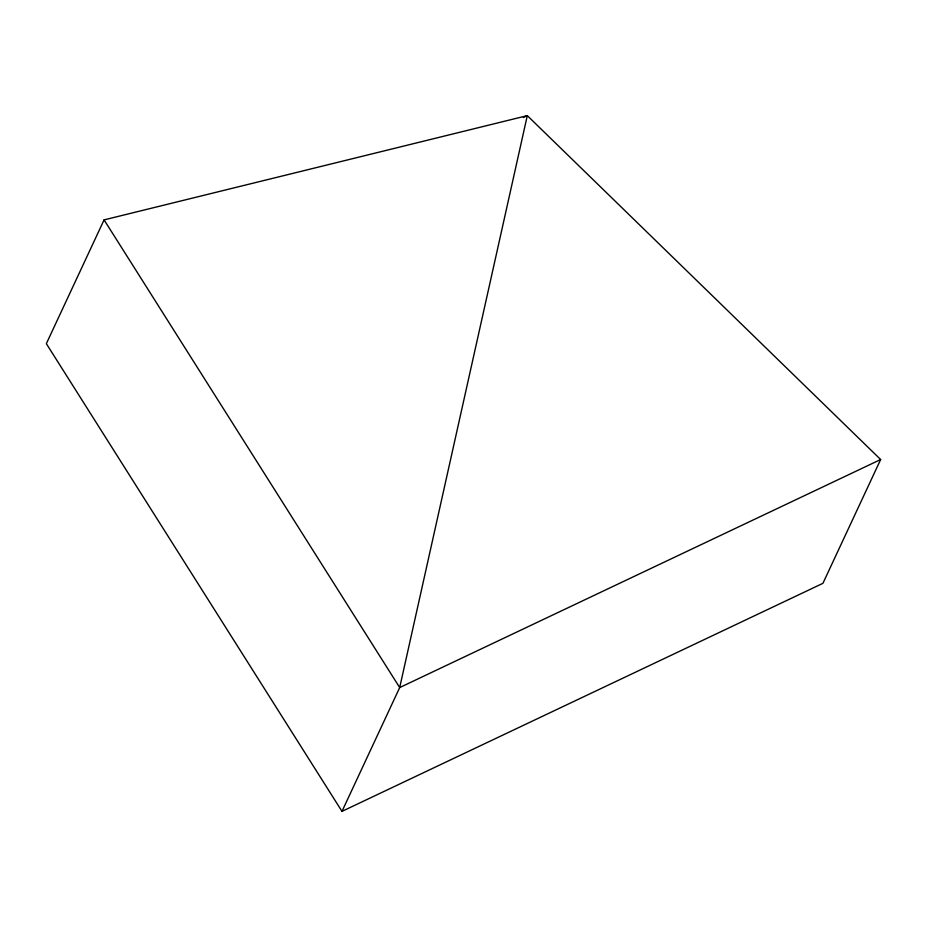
<?xml version="1.0" encoding="UTF-8"?>
<svg xmlns="http://www.w3.org/2000/svg" width="927" height="927" viewBox="0 0 927 927"><rect width="100%" height="100%" fill="white"/><g stroke="black" fill="none" stroke-linecap="round" stroke-linejoin="round"><path stroke-width="1.39" d="M104.079 219.884L46.35 343.674L341.982 811.368L822.921 583.326L880.65 459.525L527.301 115.632L104.079 219.884L399.699 687.567L341.982 811.368M523.373 117.497L527.301 115.632L399.699 687.567L880.65 459.525"/></g></svg>
